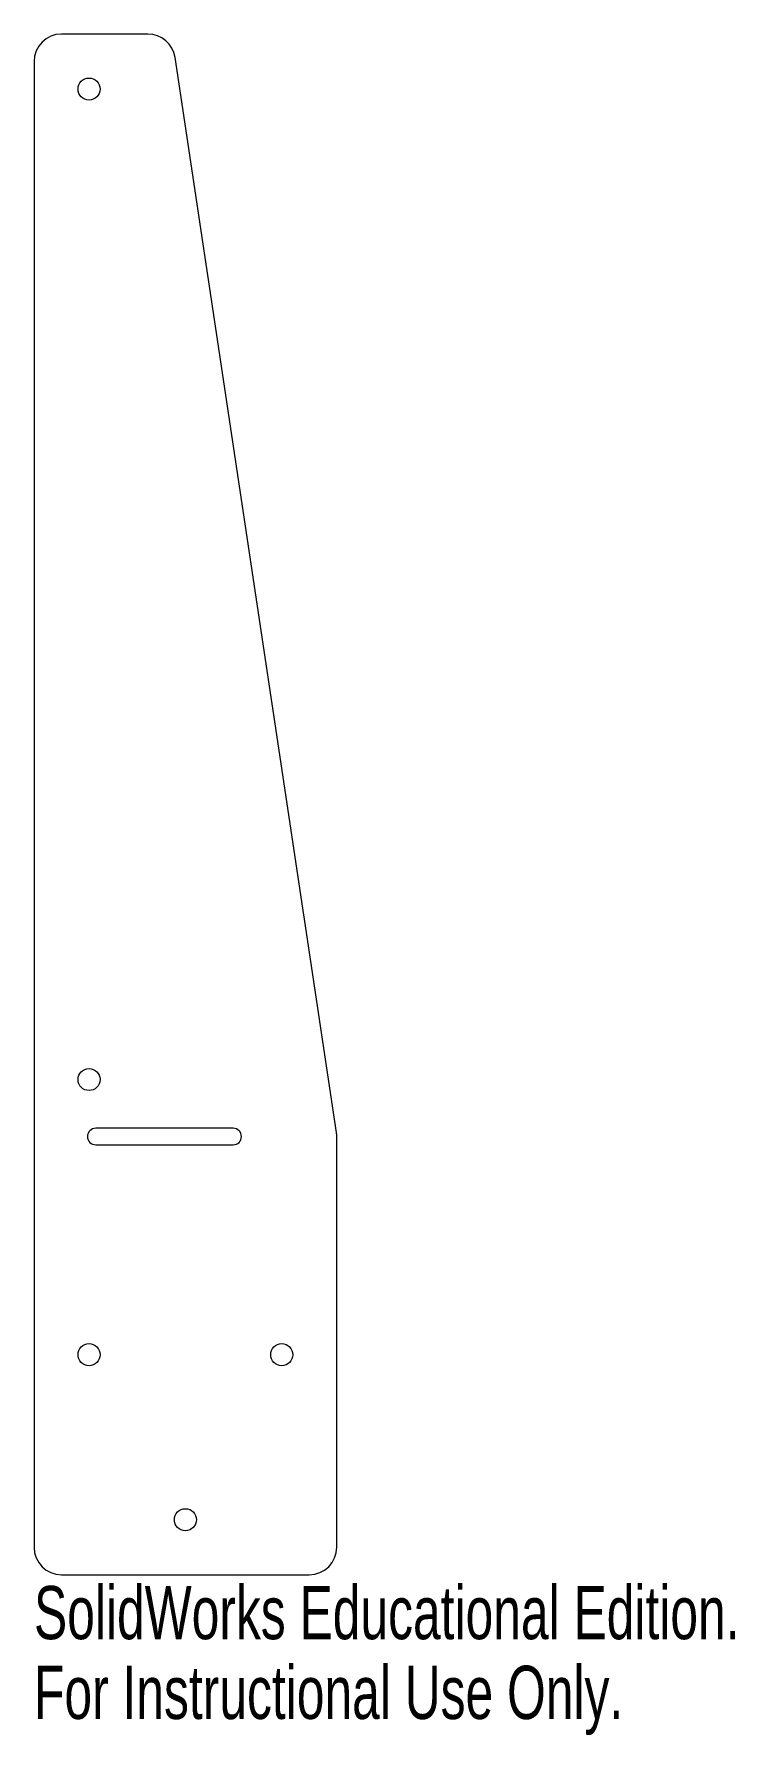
# Model space of a CAD drawing. Header units: millimetres. Extents: x -50 to 14, y -98 to 57.
import ezdxf

# ---------------------------------------------------------------- set-up
doc = ezdxf.new("R2010")
doc.units = ezdxf.units.MM
doc.styles.add('SLDTEXTSTYLE0', font='TXT', dxfattribs={"width": 0.7})

msp = doc.modelspace()

# ---------------------------------------------------------------- linework, layer by layer
at = {"color": 7, "linetype": 'Continuous', "lineweight": 15}
for p, q in [((-39.65, 56.6), (-47.5, 56.6)), ((-50, 54.1), (-50, -80.9)), ((-22.51, -43.21), (-37.18, 54.48)), ((-31.89, -42.83), (-44.39, -42.83)), ((-44.39, -44.33), (-31.89, -44.33)), ((-22.48, -80.9), (-22.48, -43.58)), ((-47.5, -83.4), (-24.98, -83.4))]:
    msp.add_line(p, q, dxfattribs=at)
for centre in [(-45, 51.6), (-45, -38.4), (-45, -63.4), (-27.48, -63.4), (-36.24, -78.4)]:
    msp.add_circle(centre, 1, dxfattribs=at)
for centre, radius, start, end in [((-47.5, 54.1), 2.5, 90, 180), ((-39.65, 54.1), 2.5, 8.542, 90), ((-44.39, -43.58), 0.75, 90, 270), ((-31.89, -43.58), 0.75, 270, 90), ((-24.98, -43.58), 2.5, 0, 8.542), ((-47.5, -80.9), 2.5, 180, 270), ((-24.98, -80.9), 2.5, 270, 0)]:
    msp.add_arc(centre, radius, start, end, dxfattribs=at)

# ---------------------------------------------------------------- texts
at = {"color": 7, "linetype": 'Continuous', "char_height": 4.8336, "attachment_point": 1, "style": 'SLDTEXTSTYLE0'}
for s, insert in [('SolidWorks Educational Edition.', (-50, -84.42)), ('For Instructional Use Only.', (-50, -91.67))]:
    msp.add_mtext(s, dxfattribs=dict(at, insert=insert))

doc.saveas('drawing.dxf')
